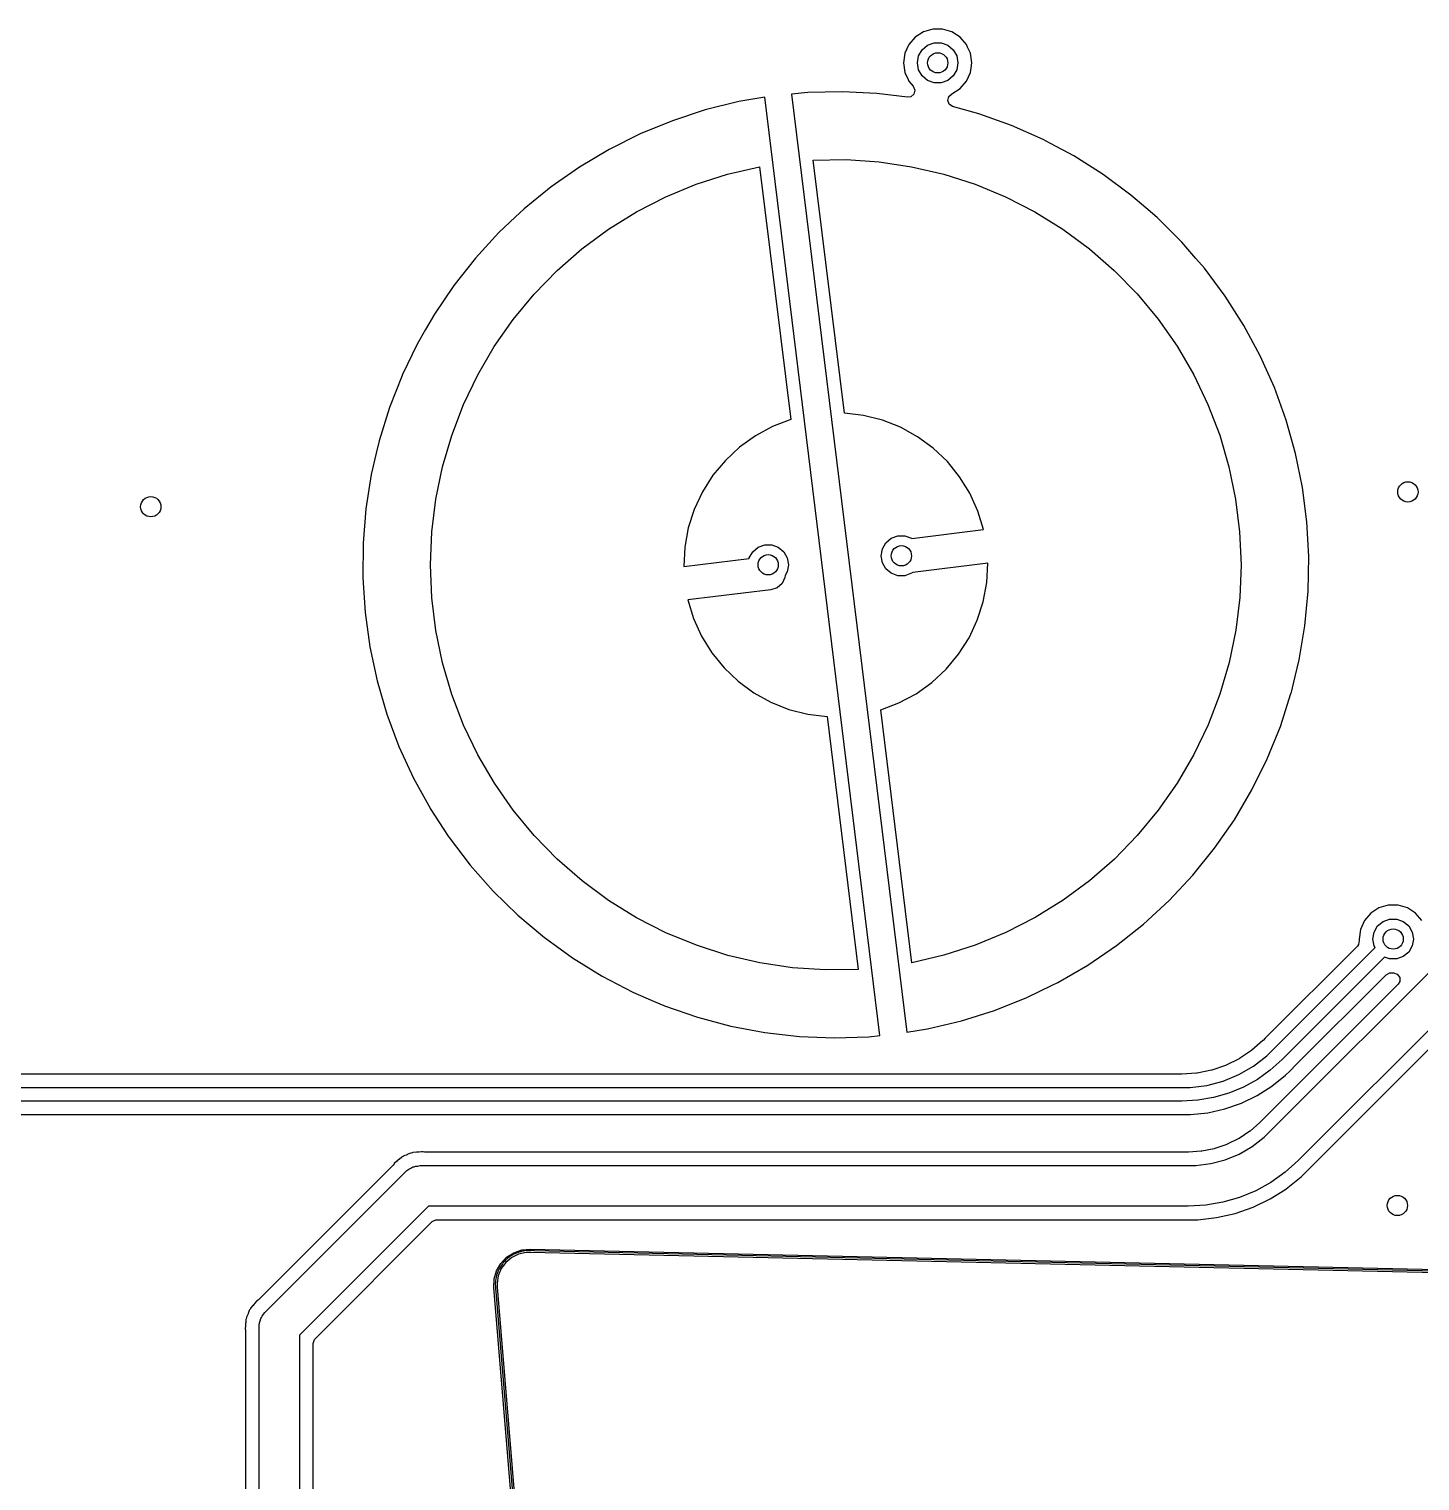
# Model space of a CAD drawing. Extents: x -114 to 114, y -62 to 23.
# Drawn here: x 73.77 to 94.37, y -39.21 to -17.71 of the extents above; entities that cross this region are included whole.
import ezdxf

# ---------------------------------------------------------------- set-up
doc = ezdxf.new("R2010")
doc.units = 0
doc.layers.add('BLACK', color=7, linetype='CONTINUOUS')

msp = doc.modelspace()

# ---------------------------------------------------------------- linework, layer by layer
at = {"layer": 'BLACK', "linetype": 'CONTINUOUS'}
for p, q in [((86.8939, -17.8323), (86.7996, -17.9411)), ((87.0149, -17.7545), (86.8939, -17.8323)), ((87.153, -17.714), (87.0149, -17.7545)), ((87.0149, -17.7545), (87.0149, -17.7545)), ((87.297, -17.714), (87.153, -17.714)), ((87.153, -17.714), (87.153, -17.714)), ((87.435, -17.7545), (87.297, -17.714)), ((87.297, -17.714), (87.297, -17.714)), ((87.4351, -17.7545), (87.435, -17.7545)), ((87.5561, -17.8323), (87.4351, -17.7545)), ((87.4351, -17.7545), (87.4351, -17.7545)), ((87.4351, -17.7545), (87.4351, -17.7545)), ((87.6504, -17.9411), (87.5561, -17.8323)), ((87.5561, -17.8323), (87.5561, -17.8323)), ((87.5561, -17.8323), (87.5561, -17.8323)), ((86.7996, -17.9411), (86.7398, -18.072)), ((86.9431, -18.1119), (86.9952, -18.0216)), ((86.9952, -18.0216), (87.075, -17.9547)), ((87.075, -17.9547), (87.1729, -17.919)), ((87.1729, -17.919), (87.2771, -17.919)), ((87.2771, -17.919), (87.375, -17.9547)), ((87.375, -17.9547), (87.4548, -18.0216)), ((87.4548, -18.0216), (87.5069, -18.1119)), ((87.6682, -17.9802), (87.6504, -17.9411)), ((87.7102, -18.072), (87.6682, -17.9802)), ((86.7398, -18.072), (86.7194, -18.2145)), ((86.7194, -18.2145), (86.7194, -18.2145)), ((86.7194, -18.2145), (86.7398, -18.3569)), ((86.925, -18.2145), (86.9431, -18.1119)), ((86.9431, -18.3171), (86.925, -18.2145)), ((87.5069, -18.1119), (87.525, -18.2145)), ((87.525, -18.2145), (87.5069, -18.3171)), ((87.7306, -18.2145), (87.7102, -18.072)), ((87.7201, -18.2879), (87.7306, -18.2145)), ((87.7306, -18.2145), (87.7306, -18.2145)), ((86.7398, -18.3569), (86.7884, -18.4632)), ((86.7884, -18.4632), (86.7996, -18.4878)), ((86.9952, -18.4073), (86.9431, -18.3171)), ((87.075, -18.4743), (86.9952, -18.4073)), ((87.1729, -18.5099), (87.075, -18.4743)), ((87.375, -18.4743), (87.2771, -18.5099)), ((87.4548, -18.4073), (87.375, -18.4743)), ((87.5069, -18.3171), (87.4548, -18.4073)), ((87.6504, -18.4878), (87.7102, -18.3569)), ((87.7102, -18.3569), (87.7201, -18.2879)), ((85.3002, -18.6534), (85.0613, -18.6764)), ((85.0613, -18.6764), (86.7669, -32.567)), ((85.8134, -18.6417), (85.3002, -18.6534)), ((85.3002, -18.6534), (85.3002, -18.6534)), ((85.3002, -18.6534), (85.3002, -18.6534)), ((86.3261, -18.6677), (85.8134, -18.6417)), ((85.8134, -18.6417), (85.8134, -18.6417)), ((85.8134, -18.6417), (85.8134, -18.6417)), ((86.7756, -18.7237), (86.3261, -18.6677)), ((86.7996, -18.4878), (86.8627, -18.5606)), ((86.8727, -18.6766), (86.8264, -18.7166)), ((86.8627, -18.5606), (86.8865, -18.617)), ((86.8865, -18.617), (86.8727, -18.6766)), ((87.2771, -18.5099), (87.1729, -18.5099)), ((87.3901, -18.7114), (87.4315, -18.676)), ((87.4315, -18.676), (87.435, -18.6744)), ((87.435, -18.6744), (87.4351, -18.6744)), ((87.4351, -18.6744), (87.5561, -18.5966)), ((87.5561, -18.5966), (87.6504, -18.4878)), ((83.7848, -18.9124), (83.2968, -19.0719)), ((84.2831, -18.7891), (83.7848, -18.9124)), ((84.6044, -18.7342), (84.2831, -18.7891)), ((84.6642, -18.7239), (84.6044, -18.7342)), ((86.3701, -32.6178), (84.6642, -18.7239)), ((86.8264, -18.7166), (86.7756, -18.7237)), ((87.3737, -18.7704), (87.3901, -18.7114)), ((87.3952, -18.8277), (87.3737, -18.7704)), ((87.4462, -18.8615), (87.3952, -18.8277)), ((87.8337, -18.9689), (87.4462, -18.8615)), ((83.2968, -19.0719), (82.8218, -19.2667)), ((88.317, -19.142), (87.8337, -18.9689)), ((87.8337, -18.9689), (87.8337, -18.9689)), ((82.8218, -19.2667), (82.3624, -19.4958)), ((88.7863, -19.35), (88.317, -19.142)), ((82.3624, -19.4958), (81.921, -19.7579)), ((82.3624, -19.4958), (82.3624, -19.4958)), ((88.7864, -19.35), (88.7863, -19.35)), ((88.7863, -19.35), (88.7863, -19.35)), ((88.8968, -19.409), (88.7864, -19.35)), ((89.2392, -19.5918), (88.8968, -19.409)), ((81.921, -19.7579), (81.4999, -20.0516)), ((81.921, -19.7579), (81.921, -19.7579)), ((84.1141, -19.8636), (84.589, -19.7527)), ((84.589, -19.7527), (85.0487, -23.4971)), ((85.383, -19.6552), (85.8707, -19.648)), ((85.8428, -23.3996), (85.383, -19.6552)), ((85.8707, -19.648), (86.3573, -19.6804)), ((86.3573, -19.6804), (86.8396, -19.7522)), ((86.8396, -19.7522), (87.3145, -19.8629)), ((89.6731, -19.8661), (89.2392, -19.5918)), ((89.2392, -19.5918), (89.2392, -19.5918)), ((83.6498, -20.0128), (84.1141, -19.8636)), ((87.3145, -19.8629), (87.7789, -20.0119)), ((90.0858, -20.1715), (89.6731, -19.8661)), ((81.4999, -20.0516), (81.1016, -20.3754)), ((82.7651, -20.4215), (83.1992, -20.1992)), ((83.1992, -20.1992), (83.6498, -20.0128)), ((87.7789, -20.0119), (88.2297, -20.1981)), ((88.2297, -20.1981), (88.6638, -20.4202)), ((90.3065, -20.3613), (90.0858, -20.1715)), ((90.0858, -20.1715), (90.0858, -20.1715)), ((90.0858, -20.1715), (90.0858, -20.1715)), ((81.1016, -20.3754), (80.9717, -20.4977)), ((82.3506, -20.6784), (82.7651, -20.4215)), ((88.6638, -20.4202), (89.0784, -20.6769)), ((90.475, -20.5062), (90.3065, -20.3613)), ((80.9717, -20.4977), (80.7279, -20.7274)), ((90.8387, -20.8686), (90.475, -20.5062)), ((90.475, -20.5062), (90.475, -20.5062)), ((80.7279, -20.7275), (80.3811, -21.1059)), ((80.7279, -20.7274), (80.7279, -20.7274)), ((80.7279, -20.7274), (80.7279, -20.7275)), ((80.7279, -20.7275), (80.7279, -20.7275)), ((81.9583, -20.9681), (82.3506, -20.6784)), ((89.0784, -20.6769), (89.4709, -20.9664)), ((81.5908, -21.2887), (81.9583, -20.9681)), ((89.4709, -20.9664), (89.8385, -21.2869)), ((91.0481, -21.1104), (90.8387, -20.8686)), ((90.8387, -20.8686), (90.8387, -20.8686)), ((80.3811, -21.1059), (80.0629, -21.5088)), ((80.3811, -21.1059), (80.3811, -21.1059)), ((91.1748, -21.2567), (91.0481, -21.1104)), ((91.4816, -21.6683), (91.1748, -21.2567)), ((81.2505, -21.6381), (81.5908, -21.2887)), ((89.8385, -21.2869), (90.1789, -21.6361)), ((80.0629, -21.5088), (79.7751, -21.9339)), ((80.0629, -21.5088), (80.0629, -21.5088)), ((80.9398, -22.0139), (81.2505, -21.6381)), ((90.1789, -21.6361), (90.4898, -22.0118)), ((91.7574, -22.1012), (91.4816, -21.6683)), ((79.7751, -21.9339), (79.6432, -22.1633)), ((80.6606, -22.4138), (80.9398, -22.0139)), ((90.4898, -22.0118), (90.7692, -22.4115)), ((92.0008, -22.5533), (91.7574, -22.1012)), ((79.6432, -22.1633), (79.5192, -22.379)), ((79.5192, -22.379), (79.303, -22.8282)), ((80.4148, -22.835), (80.6606, -22.4138)), ((90.7692, -22.4115), (91.0152, -22.8326)), ((92.2104, -23.0219), (92.0008, -22.5533)), ((79.2966, -22.8416), (79.1084, -23.3192)), ((79.303, -22.8282), (79.2966, -22.8416)), ((80.204, -23.2747), (80.4148, -22.835)), ((91.0152, -22.8326), (91.2261, -23.2723)), ((92.3852, -23.5046), (92.2104, -23.0219)), ((79.1084, -23.3192), (78.9558, -23.8093)), ((79.1084, -23.3192), (79.1084, -23.3192)), ((80.0297, -23.7302), (80.204, -23.2747)), ((86.1287, -23.4342), (85.8428, -23.3996)), ((91.2261, -23.2723), (91.4007, -23.7277)), ((84.7797, -23.5998), (84.5261, -23.7361)), ((85.0487, -23.4971), (84.7797, -23.5998)), ((86.4078, -23.5051), (86.1287, -23.4342)), ((86.6755, -23.611), (86.4078, -23.5051)), ((86.9276, -23.7503), (86.6755, -23.611)), ((92.5241, -23.9988), (92.3852, -23.5046)), ((78.9558, -23.8093), (78.913, -23.9932)), ((78.9558, -23.8093), (78.9558, -23.8093)), ((78.9558, -23.8093), (78.9558, -23.8093)), ((78.9558, -23.8093), (78.9558, -23.8093)), ((79.8929, -24.1983), (80.0297, -23.7302)), ((84.5261, -23.7361), (84.2919, -23.9037)), ((87.1598, -23.9206), (86.9276, -23.7503)), ((91.4007, -23.7277), (91.5377, -24.1957)), ((78.913, -23.9932), (78.8394, -24.3094)), ((84.2919, -23.9037), (84.081, -24.0998)), ((87.3683, -24.1192), (87.1598, -23.9206)), ((92.6264, -24.5019), (92.5241, -23.9988)), ((79.7945, -24.6759), (79.8929, -24.1983)), ((84.081, -24.0998), (83.8969, -24.3212)), ((87.5498, -24.3428), (87.3683, -24.1192)), ((91.5377, -24.1957), (91.6362, -24.6733)), ((78.8394, -24.3094), (78.76, -24.8165)), ((83.8969, -24.3212), (83.7426, -24.5644)), ((87.7012, -24.5877), (87.5498, -24.3428)), ((92.6917, -25.0111), (92.6264, -24.5019)), ((79.7353, -25.16), (79.7945, -24.6759)), ((83.7426, -24.5644), (83.6206, -24.8252)), ((87.8201, -24.85), (87.7012, -24.5877)), ((91.6362, -24.6733), (91.6957, -25.1574)), ((78.76, -24.8165), (78.7179, -25.3282)), ((78.76, -24.8165), (78.76, -24.8165)), ((83.6206, -24.8252), (83.533, -25.0995)), ((87.9045, -25.1253), (87.8201, -24.85)), ((83.533, -25.0995), (83.481, -25.3828)), ((86.8413, -25.2559), (87.9045, -25.1253)), ((92.7194, -25.5237), (92.6917, -25.0111)), ((78.7179, -25.3282), (78.7134, -25.8415)), ((78.7179, -25.3282), (78.7179, -25.3282)), ((79.7156, -25.6473), (79.7353, -25.16)), ((84.5656, -25.3862), (84.6635, -25.3505)), ((84.6635, -25.3505), (84.7677, -25.3505)), ((84.7677, -25.3505), (84.8656, -25.3862)), ((86.4057, -25.41), (86.4578, -25.3197)), ((86.4578, -25.3197), (86.5376, -25.2528)), ((86.5376, -25.2528), (86.6355, -25.2171)), ((86.6355, -25.2171), (86.7397, -25.2171)), ((86.7397, -25.2171), (86.8376, -25.2528)), ((86.8376, -25.2528), (86.8413, -25.2559)), ((91.6957, -25.1574), (91.7156, -25.6446)), ((83.481, -25.3828), (83.4657, -25.6703)), ((83.4657, -25.6703), (84.4322, -25.5517)), ((84.4322, -25.5517), (84.4337, -25.5434)), ((84.4337, -25.5434), (84.4858, -25.4531)), ((84.4858, -25.4531), (84.5656, -25.3862)), ((84.8656, -25.3862), (84.9454, -25.4531)), ((84.9454, -25.4531), (84.9975, -25.5434)), ((84.9975, -25.5434), (85.0156, -25.646)), ((86.3876, -25.5126), (86.4057, -25.41)), ((86.4057, -25.6152), (86.3876, -25.5126)), ((92.7096, -26.037), (92.7194, -25.5237)), ((79.7355, -26.1345), (79.7156, -25.6473)), ((84.9975, -25.7486), (84.9664, -25.8025)), ((85.0156, -25.646), (84.9975, -25.7486)), ((86.4578, -25.7054), (86.4057, -25.6152)), ((86.5376, -25.7724), (86.4578, -25.7054)), ((86.6355, -25.808), (86.5376, -25.7724)), ((86.8376, -25.7724), (86.7397, -25.808)), ((86.8548, -25.758), (86.8376, -25.7724)), ((87.9655, -25.6216), (86.8548, -25.758)), ((87.9502, -25.9091), (87.9655, -25.6216)), ((91.7156, -25.6446), (91.6959, -26.1319)), ((78.7134, -25.8415), (78.7466, -26.3538)), ((78.7134, -25.8415), (78.7134, -25.8415)), ((84.8462, -25.9854), (84.7535, -26.016)), ((84.9201, -25.9217), (84.8462, -25.9854)), ((84.964, -25.8346), (84.9201, -25.9217)), ((84.9664, -25.8025), (84.964, -25.8346)), ((86.7397, -25.808), (86.6355, -25.808)), ((87.8982, -26.1924), (87.9502, -25.9091)), ((79.795, -26.6186), (79.7355, -26.1345)), ((84.7535, -26.016), (83.5267, -26.1666)), ((83.5267, -26.1666), (83.6111, -26.4419)), ((87.8106, -26.4667), (87.8982, -26.1924)), ((91.6959, -26.1319), (91.6367, -26.616)), ((92.6622, -26.5482), (92.7096, -26.037)), ((78.7466, -26.3538), (78.7466, -26.3539)), ((78.7466, -26.3539), (78.8171, -26.8623)), ((79.8935, -27.0962), (79.795, -26.6186)), ((83.6111, -26.4419), (83.73, -26.7042)), ((87.6886, -26.7275), (87.8106, -26.4667)), ((91.6367, -26.616), (91.5383, -27.0936)), ((92.5774, -27.0545), (92.6622, -26.5482)), ((78.8171, -26.8623), (78.8171, -26.8623)), ((78.8171, -26.8623), (78.8171, -26.8623)), ((78.8171, -26.8623), (78.9247, -27.3643)), ((83.73, -26.7042), (83.8814, -26.9491)), ((87.5343, -26.9707), (87.6886, -26.7275)), ((83.8814, -26.9491), (84.0629, -27.1727)), ((87.3502, -27.1921), (87.5343, -26.9707)), ((92.5172, -27.3015), (92.5774, -27.0545)), ((80.0305, -27.5642), (79.8935, -27.0962)), ((84.0629, -27.1727), (84.2714, -27.3713)), ((87.1393, -27.3882), (87.3502, -27.1921)), ((91.5383, -27.0936), (91.4015, -27.5617)), ((78.9247, -27.3643), (79.0688, -27.8571)), ((84.2714, -27.3713), (84.5036, -27.5416)), ((86.9051, -27.5558), (87.1393, -27.3882)), ((92.4567, -27.5498), (92.5172, -27.3015)), ((80.2051, -28.0196), (80.0305, -27.5642)), ((84.5036, -27.5416), (84.7557, -27.6809)), ((84.7557, -27.6809), (85.0234, -27.7868)), ((86.3825, -27.7949), (86.6515, -27.6921)), ((86.6515, -27.6921), (86.9051, -27.5558)), ((91.4015, -27.5617), (91.2272, -28.0172)), ((92.2981, -28.0418), (92.4558, -27.5533)), ((92.4558, -27.5533), (92.4567, -27.5498)), ((79.0688, -27.8571), (79.2486, -28.3379)), ((85.0234, -27.7868), (85.3025, -27.8577)), ((85.3025, -27.8577), (85.5884, -27.8924)), ((85.5884, -27.8924), (86.0482, -31.6367)), ((86.8422, -31.5392), (86.3825, -27.7949)), ((80.4161, -28.4593), (80.2051, -28.0196)), ((91.2272, -28.0172), (91.0164, -28.4569)), ((92.1049, -28.5174), (92.2981, -28.0418)), ((79.2486, -28.3379), (79.2486, -28.3379)), ((79.2486, -28.3379), (79.2486, -28.3379)), ((79.2486, -28.3379), (79.4631, -28.8043)), ((80.662, -28.8804), (80.4161, -28.4593)), ((91.0164, -28.4569), (90.7706, -28.8781)), ((91.8775, -28.9777), (92.1049, -28.5174)), ((79.4631, -28.8043), (79.4631, -28.8043)), ((79.4631, -28.8043), (79.5616, -28.9827)), ((79.5616, -28.9827), (79.7092, -29.2502)), ((80.9414, -29.2801), (80.662, -28.8804)), ((90.7706, -28.8781), (90.4914, -29.278)), ((91.6169, -29.42), (91.8775, -28.9777)), ((79.7092, -29.2502), (79.7112, -29.2538)), ((79.7112, -29.2538), (79.7112, -29.2538)), ((79.7112, -29.2538), (79.9786, -29.6639)), ((81.2523, -29.6558), (80.9414, -29.2801)), ((90.4914, -29.278), (90.1807, -29.6539)), ((91.3247, -29.8421), (91.6169, -29.42)), ((79.9786, -29.6639), (79.9916, -29.6838)), ((81.5927, -30.005), (81.2523, -29.6558)), ((90.1807, -29.6539), (89.8404, -30.0032)), ((79.9916, -29.6838), (80.3027, -30.0922)), ((91.0023, -30.2416), (91.3247, -29.8421)), ((80.3027, -30.0922), (80.6428, -30.4767)), ((81.9603, -30.3255), (81.5927, -30.005)), ((89.8404, -30.0032), (89.4729, -30.3238)), ((90.6515, -30.6164), (91.0023, -30.2416)), ((80.6428, -30.4767), (81.0103, -30.8352)), ((82.3528, -30.615), (81.9603, -30.3255)), ((89.4729, -30.3238), (89.0806, -30.6135)), ((82.7674, -30.8717), (82.3528, -30.615)), ((89.0806, -30.6135), (88.6661, -30.8704)), ((90.2742, -30.9646), (90.6515, -30.6164)), ((93.7587, -30.7269), (93.6376, -30.8047)), ((93.8968, -30.6863), (93.7587, -30.7269)), ((93.7587, -30.7269), (93.7587, -30.7269)), ((94.0407, -30.6863), (93.8968, -30.6863)), ((93.8968, -30.6863), (93.8968, -30.6863)), ((94.1788, -30.7269), (94.0407, -30.6863)), ((94.0407, -30.6863), (94.0407, -30.6863)), ((94.2999, -30.8047), (94.1788, -30.7269)), ((94.1788, -30.7269), (94.1788, -30.7269)), ((94.1788, -30.7269), (94.1788, -30.7269)), ((94.1788, -30.7269), (94.1788, -30.7269)), ((81.0103, -30.8352), (81.1628, -30.9636)), ((83.2016, -31.0939), (82.7674, -30.8717)), ((88.6661, -30.8704), (88.2321, -31.0927)), ((93.5434, -30.9135), (93.4836, -31.0444)), ((93.6376, -30.8047), (93.5434, -30.9135)), ((93.7389, -30.994), (93.8187, -30.927)), ((93.8187, -30.927), (93.9166, -30.8914)), ((93.9166, -30.8914), (94.0208, -30.8914)), ((94.0208, -30.8914), (94.1187, -30.927)), ((94.1187, -30.927), (94.1985, -30.994)), ((94.3941, -30.9135), (94.2999, -30.8047)), ((94.2999, -30.8047), (94.2999, -30.8047)), ((94.2999, -30.8047), (94.2999, -30.8047)), ((81.1628, -30.9636), (81.4029, -31.1659)), ((81.4029, -31.1659), (81.403, -31.1659)), ((81.403, -31.1659), (81.6353, -31.3341)), ((83.6523, -31.28), (83.2016, -31.0939)), ((88.2321, -31.0927), (87.7814, -31.2791)), ((89.8724, -31.2842), (90.2742, -30.9646)), ((93.4836, -31.0444), (93.4631, -31.1868)), ((93.6687, -31.1868), (93.6868, -31.0842)), ((93.6868, -31.0842), (93.7389, -30.994)), ((94.1985, -30.994), (94.2506, -31.0842)), ((94.2506, -31.0842), (94.2687, -31.1868)), ((81.6353, -31.3341), (81.8185, -31.4667)), ((84.1167, -31.429), (83.6523, -31.28)), ((87.7814, -31.2791), (87.3171, -31.4283)), ((89.4484, -31.5735), (89.8724, -31.2842)), ((93.4382, -31.2924), (92.0757, -32.6549)), ((92.1373, -34.044), (94.9233, -31.258)), ((92.1838, -32.8303), (93.7007, -31.3135)), ((93.4557, -31.2686), (93.4382, -31.2924)), ((93.4662, -31.2083), (93.4557, -31.2686)), ((93.4631, -31.1868), (93.4631, -31.1868)), ((93.4631, -31.1868), (93.4662, -31.2083)), ((93.6868, -31.2894), (93.6687, -31.1868)), ((93.7007, -31.3135), (93.6868, -31.2894)), ((94.1985, -31.3797), (94.1187, -31.4466)), ((94.2506, -31.2894), (94.1985, -31.3797)), ((94.2687, -31.1868), (94.2506, -31.2894)), ((81.8185, -31.4667), (81.8188, -31.4669)), ((81.8188, -31.4669), (82.2556, -31.7367)), ((84.5916, -31.5397), (84.1167, -31.429)), ((85.074, -31.6116), (84.5916, -31.5397)), ((87.3171, -31.4283), (86.8422, -31.5392)), ((89.0042, -31.8309), (89.4484, -31.5735)), ((93.8419, -31.4551), (92.3252, -32.9718)), ((93.9166, -31.4823), (93.8419, -31.4551)), ((94.0208, -31.4823), (93.9166, -31.4823)), ((94.1187, -31.4466), (94.0208, -31.4823)), ((82.2556, -31.7367), (82.2556, -31.7367)), ((82.2556, -31.7367), (82.2556, -31.7367)), ((82.2556, -31.7367), (82.711, -31.9737)), ((85.5606, -31.644), (85.074, -31.6116)), ((86.0482, -31.6367), (85.5606, -31.644)), ((92.5088, -33.0717), (93.8642, -31.7163)), ((95.3476, -31.6823), (92.5615, -34.4683)), ((93.8642, -31.7163), (93.9187, -31.6886)), ((93.9187, -31.6886), (93.9342, -31.6873)), ((93.9342, -31.6873), (93.9714, -31.6873)), ((93.9714, -31.6873), (94.0296, -31.7062)), ((94.0296, -31.7062), (94.0656, -31.7557)), ((94.0656, -31.7557), (94.0656, -31.8169)), ((82.711, -31.9737), (83.0159, -32.105)), ((88.5424, -32.0552), (88.9199, -31.8719)), ((88.9199, -31.8719), (89.0042, -31.8309)), ((89.0042, -31.8309), (89.0042, -31.8309)), ((89.0042, -31.8309), (89.0042, -31.8309)), ((94.0414, -31.8563), (91.9966, -33.9011)), ((92.7581, -34.5553), (95.4126, -31.9008)), ((94.0656, -31.8169), (94.0414, -31.8563)), ((83.0159, -32.105), (83.1709, -32.1718)), ((83.1709, -32.1718), (83.1825, -32.1768)), ((83.1825, -32.1768), (83.6676, -32.3448)), ((87.5758, -32.3994), (88.0654, -32.245)), ((88.0654, -32.245), (88.5424, -32.0552)), ((83.6676, -32.3448), (83.6676, -32.3448)), ((83.6676, -32.3448), (83.6676, -32.3448)), ((83.6676, -32.3448), (84.1637, -32.4768)), ((87.0762, -32.5175), (87.5758, -32.3994)), ((84.1637, -32.4768), (84.1637, -32.4768)), ((84.1637, -32.4768), (84.1637, -32.4768)), ((84.1637, -32.4768), (84.6681, -32.5721)), ((84.6681, -32.5721), (85.1782, -32.6302)), ((85.1782, -32.6302), (85.6912, -32.6508)), ((85.6912, -32.6508), (86.2042, -32.6338)), ((86.2042, -32.6338), (86.3701, -32.6178)), ((86.7669, -32.567), (87.0762, -32.5175)), ((92.0757, -32.6549), (92.0432, -32.6874)), ((91.8722, -32.8369), (91.6928, -32.9568)), ((91.8773, -32.833), (91.8722, -32.8369)), ((92.0408, -32.6896), (91.8773, -32.833)), ((92.0432, -32.6874), (92.0408, -32.6896)), ((92.0958, -32.9184), (92.1838, -32.8303)), ((92.1838, -32.8303), (92.1838, -32.8303)), ((91.4876, -33.058), (91.2832, -33.1274)), ((91.4936, -33.0555), (91.4876, -33.058)), ((91.6871, -32.9601), (91.4936, -33.0555)), ((91.6825, -33.1945), (91.8982, -33.07)), ((91.6928, -32.9568), (91.6871, -32.9601)), ((91.8982, -33.07), (92.0958, -32.9184)), ((92.3252, -32.9718), (92.1496, -33.1287)), ((92.3252, -32.9718), (92.3252, -32.9718)), ((92.467, -33.1135), (92.5088, -33.0717)), ((92.5088, -33.0717), (92.5088, -33.0717)), ((90.7847, -33.1863), (67.6173, -33.1863)), ((90.8385, -33.1863), (90.7847, -33.1863)), ((90.7847, -33.1863), (90.7847, -33.1863)), ((90.8417, -33.1862), (90.8385, -33.1863)), ((91.0589, -33.172), (90.8417, -33.1862)), ((91.0653, -33.1712), (91.0589, -33.172)), ((91.277, -33.1291), (91.0653, -33.1712)), ((91.2118, -33.3543), (91.4524, -33.2899)), ((91.2832, -33.1274), (91.277, -33.1291)), ((91.4524, -33.2899), (91.6825, -33.1945)), ((91.9576, -33.265), (91.7515, -33.3789)), ((92.1496, -33.1287), (91.9576, -33.265)), ((92.1736, -33.366), (92.3757, -33.2049)), ((92.3757, -33.2049), (92.4378, -33.1427)), ((92.4378, -33.1427), (92.467, -33.1135)), ((67.6472, -33.3868), (90.8403, -33.3868)), ((90.8403, -33.3868), (90.8403, -33.3868)), ((90.8403, -33.3868), (90.8403, -33.3868)), ((90.8403, -33.3868), (90.9648, -33.3868)), ((90.9648, -33.3868), (91.2118, -33.3543)), ((91.3076, -33.5342), (91.0754, -33.5736)), ((91.5339, -33.469), (91.3076, -33.5342)), ((91.7515, -33.3789), (91.5339, -33.469)), ((91.7221, -33.6156), (91.9549, -33.5035)), ((91.9549, -33.5035), (92.1736, -33.366)), ((90.8403, -33.5868), (67.6472, -33.5868)), ((90.8404, -33.5868), (90.8403, -33.5868)), ((90.8403, -33.5868), (90.8403, -33.5868)), ((91.0754, -33.5736), (90.8404, -33.5868)), ((91.2263, -33.7584), (91.4782, -33.7009)), ((91.4782, -33.7009), (91.7221, -33.6156)), ((67.6948, -33.7873), (90.7927, -33.7873)), ((90.7927, -33.7873), (90.8403, -33.7873)), ((90.8403, -33.7873), (90.8682, -33.7873)), ((90.8682, -33.7873), (90.8704, -33.7873)), ((90.8704, -33.7873), (90.8706, -33.7873)), ((90.8706, -33.7873), (90.9695, -33.7873)), ((90.9695, -33.7873), (91.2263, -33.7584)), ((91.9943, -33.9033), (91.8505, -34.0294)), ((91.9966, -33.9011), (91.9943, -33.9033)), ((91.682, -34.142), (91.5119, -34.2259)), ((91.6877, -34.1387), (91.682, -34.142)), ((91.8453, -34.0334), (91.6877, -34.1387)), ((91.8505, -34.0294), (91.8453, -34.0334)), ((91.8817, -34.2585), (92.0585, -34.1228)), ((92.0585, -34.1228), (92.1373, -34.044)), ((79.369, -34.3799), (79.32, -34.3981)), ((79.3723, -34.3785), (79.369, -34.3799)), ((79.4199, -34.3568), (79.3723, -34.3785)), ((79.4273, -34.3557), (79.4199, -34.3568)), ((79.4199, -34.3568), (79.4199, -34.3568)), ((79.4199, -34.3568), (79.4199, -34.3568)), ((79.4199, -34.3568), (79.4199, -34.3568)), ((79.4199, -34.3568), (79.4199, -34.3568)), ((79.4478, -34.3505), (79.4273, -34.3557)), ((79.4548, -34.3479), (79.4478, -34.3505)), ((79.507, -34.3441), (79.4548, -34.3479)), ((79.5105, -34.3437), (79.507, -34.3441)), ((79.5265, -34.3414), (79.5105, -34.3437)), ((79.5427, -34.3414), (79.5265, -34.3414)), ((79.5462, -34.3413), (79.5427, -34.3414)), ((79.5839, -34.3386), (79.5462, -34.3413)), ((79.5984, -34.3376), (79.5839, -34.3386)), ((79.6057, -34.3392), (79.5984, -34.3376)), ((79.5984, -34.3376), (79.5984, -34.3376)), ((79.6268, -34.3414), (79.6057, -34.3392)), ((90.8663, -34.3414), (79.6268, -34.3414)), ((90.9333, -34.3414), (90.8663, -34.3414)), ((90.8663, -34.3414), (90.8663, -34.3414)), ((90.9365, -34.3413), (90.9333, -34.3414)), ((91.1277, -34.3288), (90.9365, -34.3413)), ((91.1341, -34.328), (91.1277, -34.3288)), ((91.3201, -34.291), (91.1341, -34.328)), ((91.3264, -34.2893), (91.3201, -34.291)), ((91.506, -34.2283), (91.3264, -34.2893)), ((91.4828, -34.4552), (91.6887, -34.3699)), ((91.5119, -34.2259), (91.506, -34.2283)), ((91.6887, -34.3699), (91.8817, -34.2585)), ((79.1628, -34.5336), (77.169, -36.5275)), ((79.1761, -34.5171), (79.1628, -34.5336)), ((79.1802, -34.5108), (79.1761, -34.5171)), ((79.2197, -34.4765), (79.1802, -34.5108)), ((79.2223, -34.4741), (79.2197, -34.4765)), ((79.2337, -34.4627), (79.2223, -34.4741)), ((79.2467, -34.453), (79.2337, -34.4627)), ((79.2494, -34.4508), (79.2467, -34.453)), ((79.289, -34.4166), (79.2494, -34.4508)), ((79.2958, -34.4134), (79.289, -34.4166)), ((79.314, -34.4027), (79.2958, -34.4134)), ((79.32, -34.3981), (79.314, -34.4027)), ((79.32, -34.3981), (79.32, -34.3981)), ((79.3661, -34.6166), (79.3928, -34.5944)), ((79.3928, -34.5944), (79.4245, -34.5804)), ((79.4245, -34.5804), (79.454, -34.5622)), ((79.454, -34.5622), (79.4745, -34.5584)), ((79.4745, -34.5584), (79.4936, -34.5499)), ((79.4936, -34.5499), (79.5283, -34.5483)), ((79.5283, -34.5483), (79.5623, -34.5419)), ((79.5623, -34.5419), (90.9352, -34.5419)), ((90.9352, -34.5419), (90.9352, -34.5419)), ((90.9352, -34.5419), (90.9352, -34.5419)), ((90.9352, -34.5419), (90.9352, -34.5419)), ((90.9352, -34.5419), (91.0466, -34.5419)), ((91.0466, -34.5419), (91.2676, -34.5128)), ((91.2676, -34.5128), (91.4828, -34.4552)), ((92.5615, -34.4683), (92.3692, -34.6402)), ((92.5615, -34.4683), (92.5615, -34.4683)), ((92.5615, -34.4683), (92.5615, -34.4683)), ((92.7033, -34.6101), (92.7499, -34.5635)), ((92.7499, -34.5635), (92.7581, -34.5553)), ((92.7499, -34.5635), (92.7499, -34.5635)), ((92.7581, -34.5553), (92.7581, -34.5553)), ((77.2652, -36.7148), (79.3502, -34.6298)), ((79.3502, -34.6298), (79.3577, -34.6236)), ((79.3577, -34.6236), (79.3602, -34.6202)), ((79.3602, -34.6202), (79.3661, -34.6166)), ((92.1589, -34.7894), (91.9331, -34.9142)), ((92.3692, -34.6402), (92.1589, -34.7894)), ((92.3844, -34.8845), (92.604, -34.7094)), ((92.604, -34.7094), (92.6737, -34.6397)), ((92.6737, -34.6397), (92.678, -34.6354)), ((92.6737, -34.6397), (92.6737, -34.6397)), ((92.678, -34.6354), (92.7033, -34.6101)), ((92.678, -34.6354), (92.678, -34.6354)), ((91.6948, -35.0129), (91.447, -35.0843)), ((91.9331, -34.9142), (91.6948, -35.0129)), ((91.8936, -35.1557), (92.1466, -35.0339)), ((92.1466, -35.0339), (92.3622, -34.8984)), ((92.3622, -34.8984), (92.3844, -34.8845)), ((92.3844, -34.8845), (92.3844, -34.8845)), ((92.3844, -34.8845), (92.3844, -34.8845)), ((79.6866, -35.1419), (77.7773, -37.0512)), ((90.9352, -35.1419), (79.6866, -35.1419)), ((90.9354, -35.1419), (90.9352, -35.1419)), ((90.9352, -35.1419), (90.9352, -35.1419)), ((91.1927, -35.1275), (90.9354, -35.1419)), ((91.447, -35.0843), (91.1927, -35.1275)), ((91.3547, -35.311), (91.6285, -35.2485)), ((91.6285, -35.2485), (91.8936, -35.1557)), ((78.0068, -37.1053), (79.7406, -35.3714)), ((79.7406, -35.3714), (79.7952, -35.3437)), ((79.7952, -35.3437), (79.8107, -35.3424)), ((79.8107, -35.3424), (90.9725, -35.3424)), ((90.9725, -35.3424), (90.9731, -35.3424)), ((90.9731, -35.3424), (91.0756, -35.3424)), ((91.0756, -35.3424), (91.3547, -35.311)), ((80.7562, -35.9904), (80.8422, -35.8992)), ((80.8422, -35.8992), (80.9474, -35.831)), ((80.9041, -35.8795), (80.8569, -35.9188)), ((80.9212, -35.871), (80.9041, -35.8795)), ((80.9041, -35.8795), (80.9041, -35.8795)), ((80.9041, -35.8795), (80.9041, -35.8795)), ((81.0206, -35.8507), (80.9181, -35.901)), ((80.9395, -35.8594), (80.9212, -35.871)), ((80.9481, -35.8526), (80.9395, -35.8594)), ((80.9474, -35.831), (81.0657, -35.7897)), ((80.9634, -35.8504), (80.9481, -35.8526)), ((81.0121, -35.8265), (80.9634, -35.8504)), ((81.048, -35.8186), (81.0121, -35.8265)), ((81.1322, -35.8262), (81.0206, -35.8507)), ((81.0649, -35.8132), (81.048, -35.8186)), ((81.0794, -35.8072), (81.0649, -35.8132)), ((81.0657, -35.7897), (81.1904, -35.7776)), ((81.0935, -35.8086), (81.0794, -35.8072)), ((81.1297, -35.8006), (81.0935, -35.8086)), ((81.1899, -35.8021), (81.1297, -35.8006)), ((81.1297, -35.8006), (81.1297, -35.8006)), ((81.1893, -35.8276), (81.1322, -35.8262)), ((108.042, -36.4357), (81.1893, -35.8276)), ((81.1893, -35.8276), (81.1893, -35.8276)), ((81.1893, -35.8276), (81.1893, -35.8276)), ((81.1893, -35.8276), (81.1893, -35.8276)), ((81.1969, -35.8017), (81.1899, -35.8021)), ((81.1904, -35.7776), (81.1904, -35.7776)), ((81.1904, -35.7776), (108.043, -36.3857)), ((81.2343, -35.7974), (81.1969, -35.8017)), ((81.2517, -35.8035), (81.2343, -35.7974)), ((101.778, -36.2683), (81.2517, -35.8035)), ((80.66, -36.2199), (80.6943, -36.0994)), ((80.7146, -36.1143), (80.6936, -36.1643)), ((80.6943, -36.0994), (80.7562, -35.9904)), ((80.7192, -36.1007), (80.7146, -36.1143)), ((80.7625, -36.066), (80.7183, -36.1714)), ((80.7222, -36.0899), (80.7188, -36.0948)), ((80.7188, -36.0948), (80.7192, -36.1007)), ((80.7327, -36.071), (80.7222, -36.0899)), ((80.7401, -36.0533), (80.7327, -36.071)), ((80.7809, -35.9982), (80.7401, -36.0533)), ((80.7401, -36.0533), (80.7401, -36.0533)), ((80.8303, -35.9742), (80.7625, -36.066)), ((80.7876, -35.9878), (80.7809, -35.9982)), ((80.7892, -35.9798), (80.7876, -35.9878)), ((80.792, -35.9776), (80.7892, -35.9798)), ((80.8097, -35.9591), (80.792, -35.9776)), ((80.8116, -35.9565), (80.8097, -35.9591)), ((80.8117, -35.9565), (80.8116, -35.9565)), ((80.8141, -35.9545), (80.8117, -35.9565)), ((80.8315, -35.9357), (80.8141, -35.9545)), ((80.9181, -35.901), (80.8303, -35.9742)), ((80.8358, -35.9296), (80.8315, -35.9357)), ((80.8514, -35.9234), (80.8358, -35.9296)), ((80.8569, -35.9188), (80.8514, -35.9234)), ((80.6553, -36.3452), (80.66, -36.2199)), ((80.6761, -36.2746), (80.6747, -36.2832)), ((80.6747, -36.2832), (80.6747, -36.2832)), ((80.6747, -36.2832), (80.6797, -36.3432)), ((80.6805, -36.2466), (80.6761, -36.2746)), ((80.6835, -36.2178), (80.6804, -36.2265)), ((80.6804, -36.2265), (80.6817, -36.2304)), ((80.6817, -36.2304), (80.6805, -36.2466)), ((80.6878, -36.2006), (80.6835, -36.2178)), ((80.6936, -36.1643), (80.6878, -36.2006)), ((80.7183, -36.1714), (80.7004, -36.2842)), ((80.7004, -36.2842), (80.7051, -36.3411)), ((77.1525, -36.5407), (77.1462, -36.5448)), ((77.169, -36.5275), (77.1525, -36.5407)), ((81.751, -49.7591), (80.6553, -36.3452)), ((80.6553, -36.3452), (80.6553, -36.3452)), ((80.6798, -36.3502), (80.678, -36.3813)), ((80.678, -36.3813), (80.6816, -36.3867)), ((80.6797, -36.3432), (80.6798, -36.3502)), ((80.6816, -36.3867), (80.6847, -36.4047)), ((80.6847, -36.4047), (81.7753, -49.7554)), ((80.7051, -36.3411), (80.7051, -36.3411)), ((80.7051, -36.3411), (80.7051, -36.3411)), ((80.7051, -36.3411), (81.8008, -49.755)), ((77.0139, -36.7369), (76.9922, -36.7845)), ((77.0152, -36.7336), (77.0139, -36.7369)), ((77.0335, -36.6846), (77.0152, -36.7336)), ((77.038, -36.6786), (77.0335, -36.6846)), ((77.0335, -36.6846), (77.0335, -36.6846)), ((77.0488, -36.6604), (77.038, -36.6786)), ((77.052, -36.6536), (77.0488, -36.6604)), ((77.0862, -36.614), (77.052, -36.6536)), ((77.0884, -36.6113), (77.0862, -36.614)), ((77.0981, -36.5983), (77.0884, -36.6113)), ((77.1095, -36.5869), (77.0981, -36.5983)), ((77.1119, -36.5843), (77.1095, -36.5869)), ((77.1462, -36.5448), (77.1119, -36.5843)), ((77.1462, -36.5448), (77.1462, -36.5448)), ((77.2223, -36.769), (77.2456, -36.7434)), ((77.2456, -36.7434), (77.2652, -36.7148)), ((76.9767, -36.9108), (76.973, -36.963)), ((76.973, -36.963), (76.9746, -36.9704)), ((76.9746, -36.9704), (76.9768, -36.9914)), ((76.9768, -36.9073), (76.9767, -36.9108)), ((76.9791, -36.8752), (76.9768, -36.8911)), ((76.9768, -36.8911), (76.9768, -36.9073)), ((76.9795, -36.8716), (76.9791, -36.8752)), ((76.9832, -36.8195), (76.9795, -36.8716)), ((76.9859, -36.8124), (76.9832, -36.8195)), ((76.9911, -36.7919), (76.9859, -36.8124)), ((76.9922, -36.7845), (76.9911, -36.7919)), ((76.9922, -36.7845), (76.9922, -36.7845)), ((77.1773, -36.9269), (77.1782, -36.9172)), ((77.1773, -41.6259), (77.1773, -36.9269)), ((77.1777, -36.9131), (77.1792, -36.9063)), ((77.1782, -36.9172), (77.1777, -36.9131)), ((77.1792, -36.9063), (77.1824, -36.8718)), ((77.1824, -36.8718), (77.195, -36.8395)), ((77.195, -36.8395), (77.2029, -36.8058)), ((77.2029, -36.8058), (77.2147, -36.7885)), ((77.2147, -36.7885), (77.2223, -36.769)), ((76.9768, -36.9914), (76.9768, -41.5615)), ((77.7773, -37.0512), (77.7773, -41.5017)), ((77.9778, -37.1753), (77.9967, -37.1171)), ((77.9778, -41.3776), (77.9778, -37.1753)), ((77.9967, -37.1171), (78.0068, -37.1053))]:
    msp.add_line(p, q, dxfattribs=at)
at = {"layer": 'BLACK'}
for centre in [(87.225, -18.2145), (94.1863, -24.5667), (75.5744, -24.7866), (86.6876, -25.5126), (84.7156, -25.646), (93.9687, -31.1868), (94.0303, -35.1319)]:
    msp.add_circle(centre, 0.15, dxfattribs=at)

doc.saveas('drawing.dxf')
